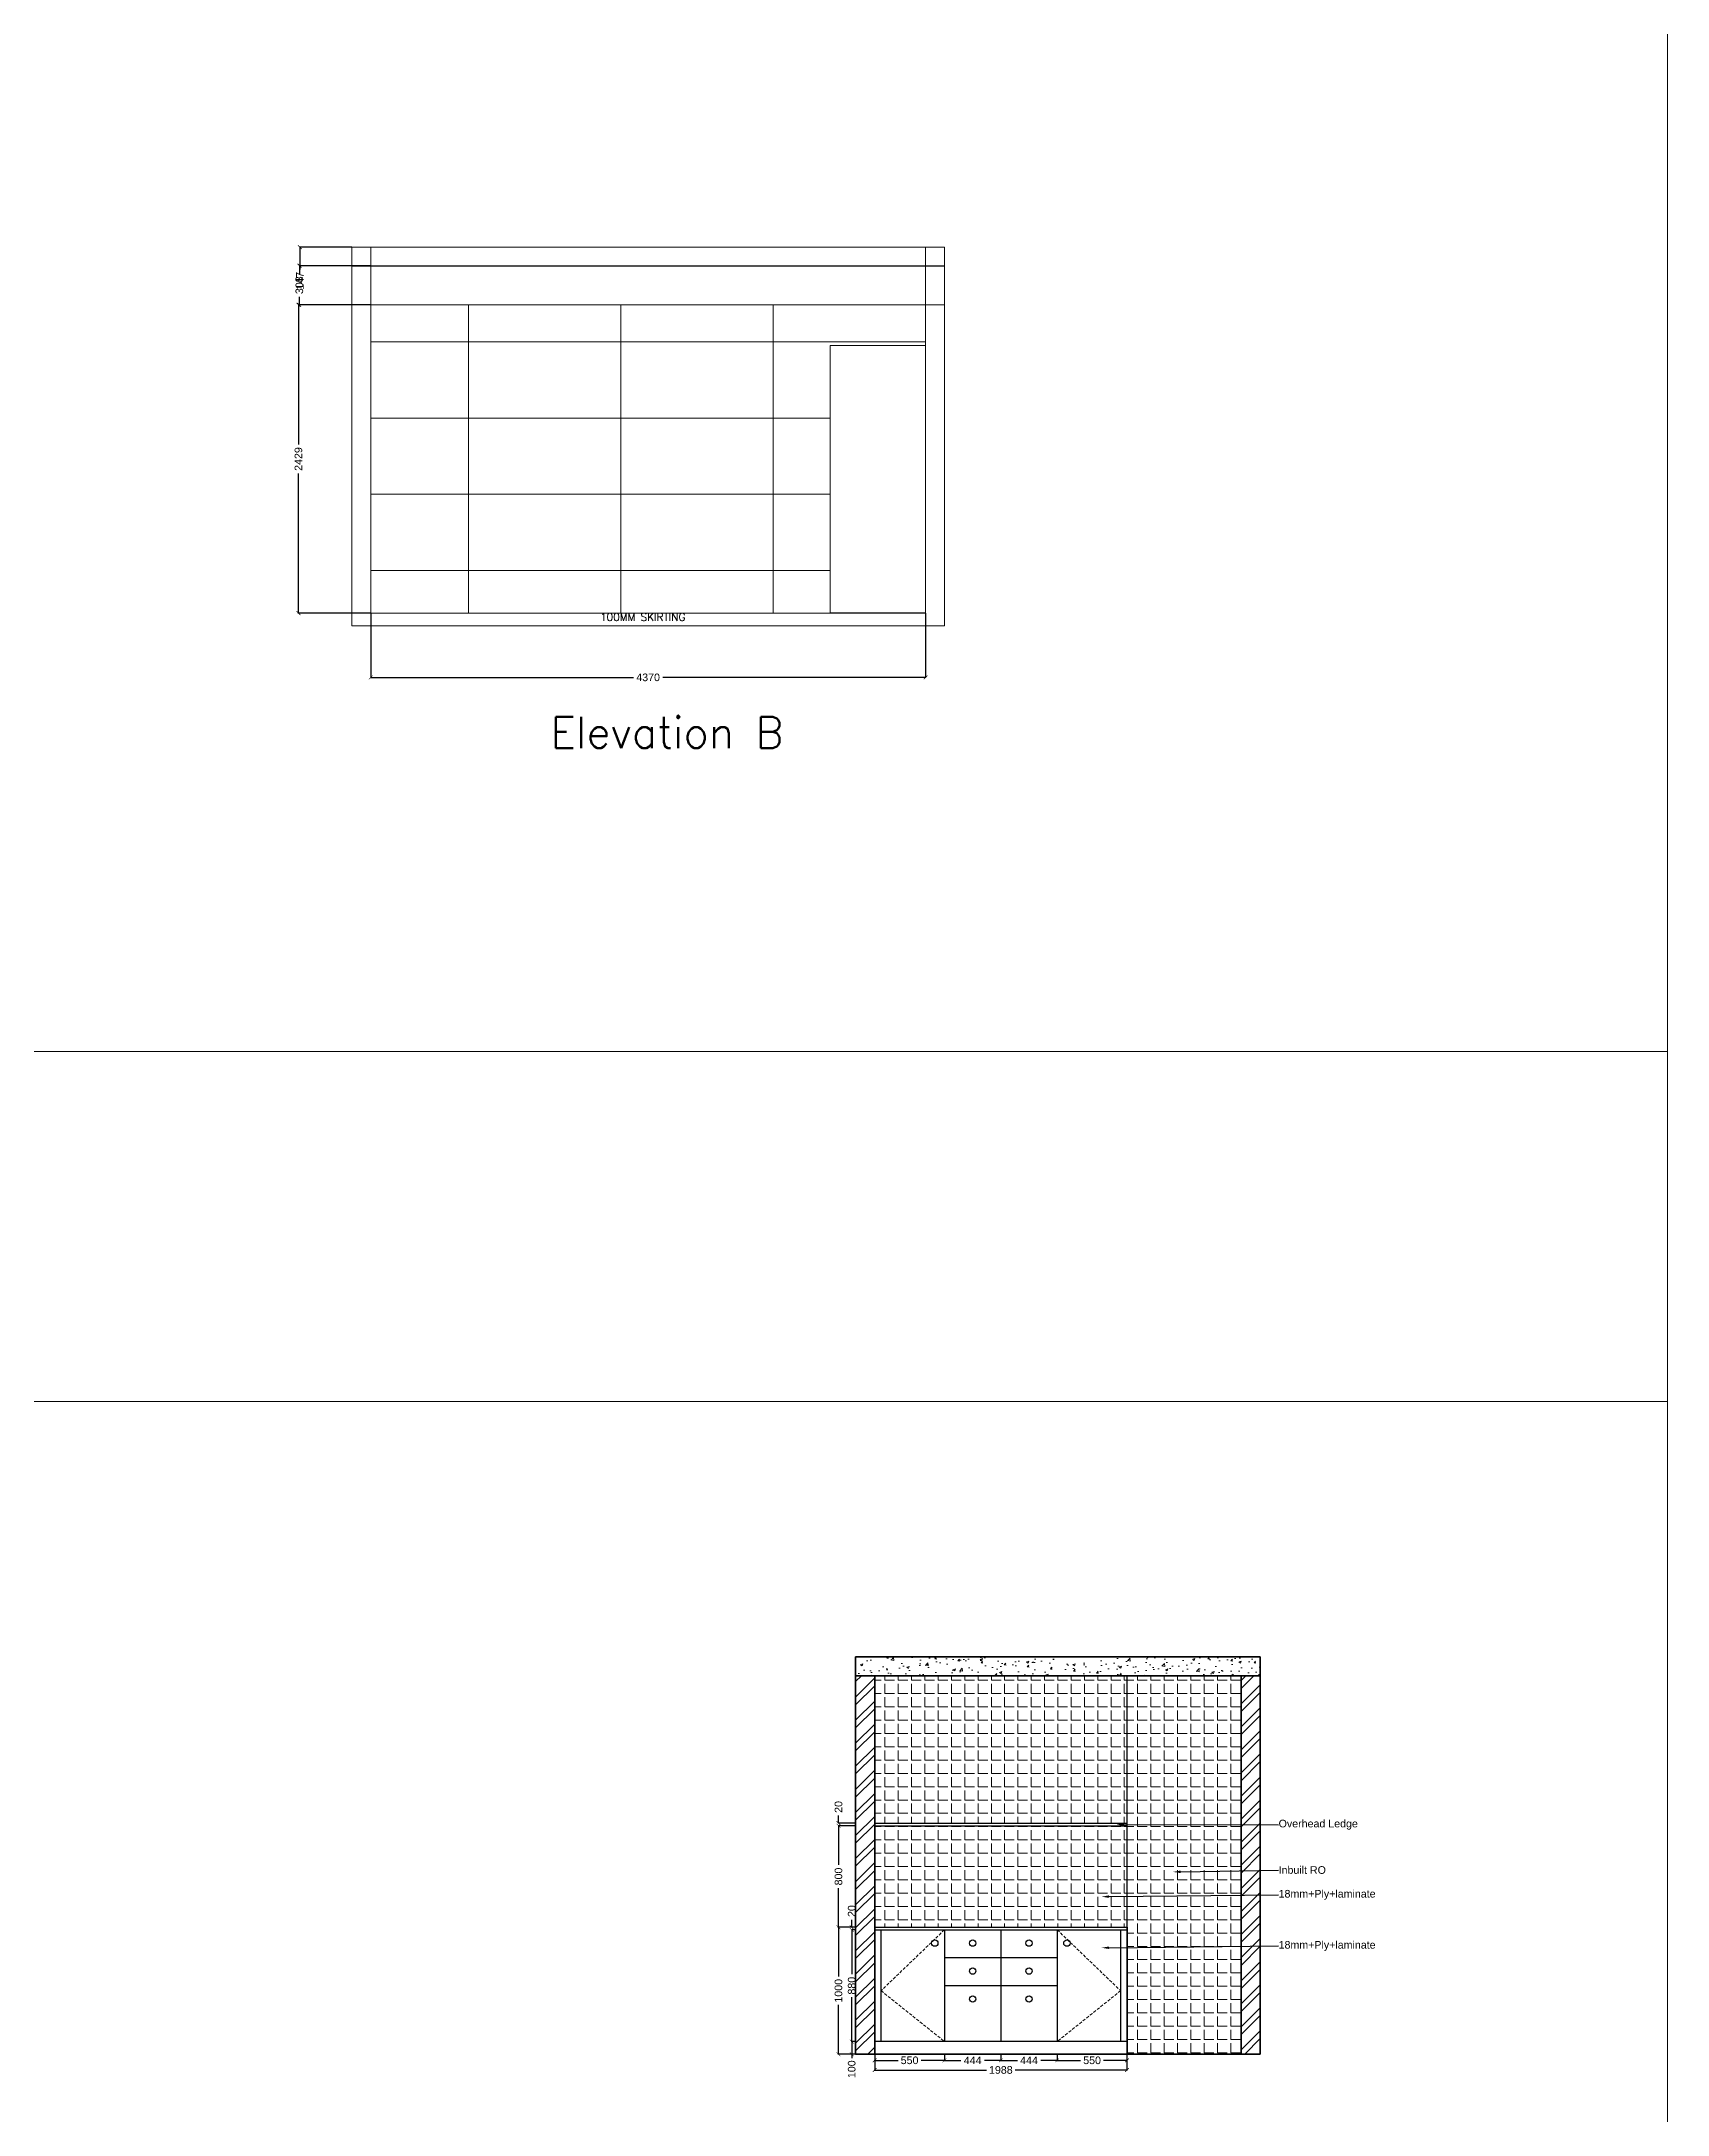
# Model space of a CAD drawing. Header units: millimetres. Extents: x 1464389 to 1998638, y -29162 to 256806.
# Drawn here: x 1553435 to 1566247, y 86098 to 102427 of the extents above; entities that cross this region are included whole.
import ezdxf
from ezdxf import colors
from ezdxf.entities.mleader import LeaderData, LeaderLine
from ezdxf.math import Vec2, Vec3

# ---------------------------------------------------------------- set-up
doc = ezdxf.new("R2010")
doc.units = ezdxf.units.MM
doc.header["$LTSCALE"] = 15
doc.header["$PDMODE"] = 35
doc.linetypes.add('HIDDEN', pattern=[9.525, 6.35, -3.175])
doc.layers.get('0').update_dxf_attribs({"lineweight": 5})
for name, color, linetype, lineweight in [('A-Hatch', 251, 'Continuous', 9), ('dimension', 1, 'Continuous', 25), ('Hatch', 252, 'Continuous', 15), ('Layer1', 7, 'Continuous', 5), ('ledge wall line', 252, 'Continuous', 13), ('LS_DR_TEXT', 7, 'Continuous', 13), ('LS_DR_Wall', 5, 'Continuous', 35)]:
    doc.layers.add(name, color=color, linetype=linetype, lineweight=lineweight)
for name, color, linetype in [('FURNITURE', 24, 'Continuous'), ('Layer 1', 7, 'Continuous'), ('S-col-3', 3, 'Continuous')]:
    doc.layers.add(name, color=color, linetype=linetype)
doc.layers.add('Furnitures', color=7, linetype='Continuous', lineweight=25, true_color=0x753b00)
doc.layers.add('TEXTS', color=7, linetype='Continuous', true_color=0x636466)
doc.styles.add('ARIAL', font='arial.ttf')
doc.styles.add('ROMANS', font='romans.shx')
doc.dimstyles.new('SC-25', dxfattribs={"dimtxt": 60, "dimasz": 30, "dimexe": 0, "dimexo": 0, "dimgap": 25, "dimtad": 0, "dimdec": 0, "dimzin": 0, "dimdsep": 46, "dimtxsty": 'ARIAL', "dimblk": 'ARCHTICK', "dimcen": 0.09, "dimdle": 3, "dimclrd": 251, "dimclre": 251, "dimclrt": 1, "dimadec": 0, "dimazin": 0, "dimtfac": 1, "dimtdec": 0, "dimtofl": 0, "dimtmove": 0, "dimatfit": 2, "dimfxl": 100, "dimtolj": 1, "dimtzin": 0, "dimarcsym": 0})
pattern_1 = [(0, (714022.76, 383517.12), (0, 104.775), [76.2, -28.575]), (90, (714022.76, 383517.12), (-104.775, 6e-15), [76.2, -28.575])]
pattern_2 = [(45, (360435.32, 322874.71), (-90.908683, 90.908683), []), (45, (360495.93, 322874.71), (-90.908683, 90.908683), [])]

# ---------------------------------------------------------------- blocks, each defined once
blk = doc.blocks.new('_ArchTick')
at = {"color": 0, "linetype": 'ByBlock', "const_width": 0.15}
blk.add_lwpolyline([(-0.5, -0.5), (0.5, 0.5)], dxfattribs=at)
blk = doc.blocks.new('*D2209')
at = {"layer": 'Defpoints', "color": 0, "ltscale": 0.25, "transparency": 16777216}
for p in [(1555880, 100807), (1555471, 100661), (1555880, 100661)]:
    blk.add_point(p, dxfattribs=at)
at = {"layer": 'dimension', "color": 251, "lineweight": -2, "ltscale": 0.25, "transparency": 16777216}
for p, q in [((1555471, 100810), (1555471, 100661)), ((1555880, 100807), (1555471, 100807)), ((1555880, 100661), (1555471, 100661)), ((1555471, 100661), (1555471, 100631))]:
    blk.add_line(p, q, dxfattribs=at)
at = {"layer": 'dimension', "color": 251, "lineweight": -2, "ltscale": 0.25, "transparency": 16777216, "xscale": 30, "yscale": 30, "zscale": 30}
for p, rotation in [((1555471, 100807), 90), ((1555471, 100661), 270)]:
    blk.add_blockref('_ArchTick', p, dxfattribs=dict(at, rotation=rotation))
at = {"layer": 'dimension', "color": 1, "ltscale": 0.25, "transparency": 16777216, "insert": (1555471, 100542), "char_height": 60, "attachment_point": 5, "rotation": 90, "style": 'ARIAL'}
blk.add_mtext('\\A1;147', dxfattribs=at)
blk = doc.blocks.new('*D2210')
at = {"layer": 'Defpoints', "color": 0, "ltscale": 0.25, "transparency": 16777216}
for p in [(1556030, 100661), (1555467, 100353), (1556030, 100353)]:
    blk.add_point(p, dxfattribs=at)
at = {"layer": 'dimension', "color": 251, "lineweight": -2, "ltscale": 0.25, "transparency": 16777216}
for p, q in [((1555467, 100664), (1555467, 100598)), ((1556030, 100661), (1555467, 100661)), ((1555467, 100350), (1555467, 100415)), ((1556030, 100353), (1555467, 100353))]:
    blk.add_line(p, q, dxfattribs=at)
at = {"layer": 'dimension', "color": 251, "lineweight": -2, "ltscale": 0.25, "transparency": 16777216, "xscale": 30, "yscale": 30, "zscale": 30}
for p, rotation in [((1555467, 100661), 90), ((1555467, 100353), 270)]:
    blk.add_blockref('_ArchTick', p, dxfattribs=dict(at, rotation=rotation))
at = {"layer": 'dimension', "color": 1, "ltscale": 0.25, "transparency": 16777216, "insert": (1555467, 100507), "char_height": 60, "attachment_point": 5, "rotation": 90, "style": 'ARIAL'}
blk.add_mtext('\\A1;308', dxfattribs=at)
blk = doc.blocks.new('*D2211')
at = {"layer": 'Defpoints', "color": 0, "ltscale": 0.25, "transparency": 16777216}
for p in [(1556030, 100353), (1555460, 97924), (1556030, 97924)]:
    blk.add_point(p, dxfattribs=at)
at = {"layer": 'dimension', "color": 251, "lineweight": -2, "ltscale": 0.25, "transparency": 16777216}
for p, q in [((1555460, 100356), (1555460, 99253)), ((1556030, 100353), (1555460, 100353)), ((1555460, 97921), (1555460, 99023)), ((1556030, 97924), (1555460, 97924))]:
    blk.add_line(p, q, dxfattribs=at)
at = {"layer": 'dimension', "color": 251, "lineweight": -2, "ltscale": 0.25, "transparency": 16777216, "xscale": 30, "yscale": 30, "zscale": 30}
for p, rotation in [((1555460, 100353), 90), ((1555460, 97924), 270)]:
    blk.add_blockref('_ArchTick', p, dxfattribs=dict(at, rotation=rotation))
at = {"layer": 'dimension', "color": 1, "ltscale": 0.25, "transparency": 16777216, "insert": (1555460, 99138), "char_height": 60, "attachment_point": 5, "rotation": 90, "style": 'ARIAL'}
blk.add_mtext('\\A1;2429', dxfattribs=at)
blk = doc.blocks.new('*D2212')
at = {"layer": 'Defpoints', "color": 0, "ltscale": 0.25, "transparency": 16777216}
for p in [(1556030, 97924), (1560401, 97924), (1560401, 97418)]:
    blk.add_point(p, dxfattribs=at)
at = {"layer": 'dimension', "color": 251, "lineweight": -2, "ltscale": 0.25, "transparency": 16777216}
for p, q in [((1556030, 97924), (1556030, 97418)), ((1560401, 97924), (1560401, 97418)), ((1556027, 97418), (1558100, 97418)), ((1560404, 97418), (1558331, 97418))]:
    blk.add_line(p, q, dxfattribs=at)
at = {"layer": 'dimension', "color": 251, "lineweight": -2, "ltscale": 0.25, "transparency": 16777216, "xscale": 30, "yscale": 30, "zscale": 30, "rotation": 180}
blk.add_blockref('_ArchTick', (1556030, 97418), dxfattribs=at)
at = {"layer": 'dimension', "color": 251, "lineweight": -2, "ltscale": 0.25, "transparency": 16777216, "xscale": 30, "yscale": 30, "zscale": 30}
blk.add_blockref('_ArchTick', (1560401, 97418), dxfattribs=at)
at = {"layer": 'dimension', "color": 1, "ltscale": 0.25, "transparency": 16777216, "insert": (1558215, 97418), "char_height": 60, "attachment_point": 5, "style": 'ARIAL'}
blk.add_mtext('\\A1;4370', dxfattribs=at)
blk = doc.blocks.new('*D1610')
at = {"layer": 'Defpoints', "color": 0, "ltscale": 0.25, "transparency": 16777216}
for p in [(1559819, 87573), (1559850, 87573), (1559850, 87553)]:
    blk.add_point(p, dxfattribs=at)
at = {"layer": 'dimension', "color": 251, "lineweight": -2, "ltscale": 0.25, "transparency": 16777216}
for p, q in [((1559819, 87573), (1559819, 87633)), ((1559850, 87573), (1559819, 87573)), ((1559850, 87553), (1559819, 87553)), ((1559819, 87553), (1559819, 87523))]:
    blk.add_line(p, q, dxfattribs=at)
at = {"layer": 'dimension', "color": 251, "lineweight": -2, "ltscale": 0.25, "transparency": 16777216, "xscale": 30, "yscale": 30, "zscale": 30}
for p, rotation in [((1559819, 87573), 270), ((1559819, 87553), 90)]:
    blk.add_blockref('_ArchTick', p, dxfattribs=dict(at, rotation=rotation))
at = {"layer": 'dimension', "color": 1, "ltscale": 0.25, "transparency": 16777216, "insert": (1559819, 87701), "char_height": 60, "attachment_point": 5, "rotation": 90, "style": 'ARIAL'}
blk.add_mtext('\\A1;20', dxfattribs=at)
blk = doc.blocks.new('*D1611')
at = {"layer": 'Defpoints', "color": 0, "ltscale": 0.25, "transparency": 16777216}
for p in [(1559850, 87553), (1559819, 86673), (1559850, 86673)]:
    blk.add_point(p, dxfattribs=at)
at = {"layer": 'dimension', "color": 251, "lineweight": -2, "ltscale": 0.25, "transparency": 16777216}
for p, q in [((1559819, 87556), (1559819, 87204)), ((1559850, 87553), (1559819, 87553)), ((1559819, 86670), (1559819, 87022)), ((1559850, 86673), (1559819, 86673))]:
    blk.add_line(p, q, dxfattribs=at)
at = {"layer": 'dimension', "color": 251, "lineweight": -2, "ltscale": 0.25, "transparency": 16777216, "xscale": 30, "yscale": 30, "zscale": 30}
for p, rotation in [((1559819, 87553), 90), ((1559819, 86673), 270)]:
    blk.add_blockref('_ArchTick', p, dxfattribs=dict(at, rotation=rotation))
at = {"layer": 'dimension', "color": 1, "ltscale": 0.25, "transparency": 16777216, "insert": (1559819, 87113), "char_height": 60, "attachment_point": 5, "rotation": 90, "style": 'ARIAL'}
blk.add_mtext('\\A1;880', dxfattribs=at)
blk = doc.blocks.new('*D1612')
at = {"layer": 'Defpoints', "color": 0, "ltscale": 0.25, "transparency": 16777216}
for p in [(1559819, 86573), (1559850, 86673), (1559850, 86573)]:
    blk.add_point(p, dxfattribs=at)
at = {"layer": 'dimension', "color": 251, "lineweight": -2, "ltscale": 0.25, "transparency": 16777216}
for p, q in [((1559819, 86676), (1559819, 86573)), ((1559850, 86673), (1559819, 86673)), ((1559850, 86573), (1559819, 86573)), ((1559819, 86573), (1559819, 86543))]:
    blk.add_line(p, q, dxfattribs=at)
at = {"layer": 'dimension', "color": 251, "lineweight": -2, "ltscale": 0.25, "transparency": 16777216, "xscale": 30, "yscale": 30, "zscale": 30}
for p, rotation in [((1559819, 86673), 90), ((1559819, 86573), 270)]:
    blk.add_blockref('_ArchTick', p, dxfattribs=dict(at, rotation=rotation))
at = {"layer": 'dimension', "color": 1, "ltscale": 0.25, "transparency": 16777216, "insert": (1559819, 86455), "char_height": 60, "attachment_point": 5, "rotation": 90, "style": 'ARIAL'}
blk.add_mtext('\\A1;100', dxfattribs=at)
blk = doc.blocks.new('*D1613')
at = {"layer": 'Defpoints', "color": 0, "ltscale": 0.25, "transparency": 16777216}
for p in [(1559850, 87573), (1559715, 86573), (1559850, 86573)]:
    blk.add_point(p, dxfattribs=at)
at = {"layer": 'dimension', "color": 251, "lineweight": -2, "ltscale": 0.25, "transparency": 16777216}
for p, q in [((1559715, 87576), (1559715, 87185)), ((1559850, 87573), (1559715, 87573)), ((1559715, 86570), (1559715, 86961)), ((1559850, 86573), (1559715, 86573))]:
    blk.add_line(p, q, dxfattribs=at)
at = {"layer": 'dimension', "color": 251, "lineweight": -2, "ltscale": 0.25, "transparency": 16777216, "xscale": 30, "yscale": 30, "zscale": 30}
for p, rotation in [((1559715, 87573), 90), ((1559715, 86573), 270)]:
    blk.add_blockref('_ArchTick', p, dxfattribs=dict(at, rotation=rotation))
at = {"layer": 'dimension', "color": 1, "ltscale": 0.25, "transparency": 16777216, "insert": (1559715, 87073), "char_height": 60, "attachment_point": 5, "rotation": 90, "style": 'ARIAL'}
blk.add_mtext('\\A1;1000', dxfattribs=at)
blk = doc.blocks.new('*D2236')
at = {"layer": 'Defpoints', "color": 0, "ltscale": 0.25, "transparency": 16777216}
for p in [(1560000, 86573), (1561988, 86573), (1560000, 86449)]:
    blk.add_point(p, dxfattribs=at)
at = {"layer": 'dimension', "color": 251, "lineweight": -2, "ltscale": 0.25, "transparency": 16777216}
for p, q in [((1560000, 86573), (1560000, 86449)), ((1561988, 86573), (1561988, 86449)), ((1559997, 86449), (1560882, 86449)), ((1561991, 86449), (1561106, 86449))]:
    blk.add_line(p, q, dxfattribs=at)
at = {"layer": 'dimension', "color": 251, "lineweight": -2, "ltscale": 0.25, "transparency": 16777216, "xscale": 30, "yscale": 30, "zscale": 30, "rotation": 180}
blk.add_blockref('_ArchTick', (1560000, 86449), dxfattribs=at)
at = {"layer": 'dimension', "color": 251, "lineweight": -2, "ltscale": 0.25, "transparency": 16777216, "xscale": 30, "yscale": 30, "zscale": 30}
blk.add_blockref('_ArchTick', (1561988, 86449), dxfattribs=at)
at = {"layer": 'dimension', "color": 1, "ltscale": 0.25, "transparency": 16777216, "insert": (1560994, 86449), "char_height": 60, "attachment_point": 5, "style": 'ARIAL'}
blk.add_mtext('\\A1;1988', dxfattribs=at)
blk = doc.blocks.new('*D1614')
at = {"layer": 'Defpoints', "color": 0, "ltscale": 0.25, "transparency": 16777216}
for p in [(1560000, 86573), (1560550, 86573), (1560550, 86525)]:
    blk.add_point(p, dxfattribs=at)
at = {"layer": 'dimension', "color": 251, "lineweight": -2, "ltscale": 0.25, "transparency": 16777216}
for p, q in [((1560000, 86573), (1560000, 86525)), ((1560550, 86573), (1560550, 86525)), ((1559997, 86525), (1560184, 86525)), ((1560553, 86525), (1560366, 86525))]:
    blk.add_line(p, q, dxfattribs=at)
at = {"layer": 'dimension', "color": 251, "lineweight": -2, "ltscale": 0.25, "transparency": 16777216, "xscale": 30, "yscale": 30, "zscale": 30, "rotation": 180}
blk.add_blockref('_ArchTick', (1560000, 86525), dxfattribs=at)
at = {"layer": 'dimension', "color": 251, "lineweight": -2, "ltscale": 0.25, "transparency": 16777216, "xscale": 30, "yscale": 30, "zscale": 30}
blk.add_blockref('_ArchTick', (1560550, 86525), dxfattribs=at)
at = {"layer": 'dimension', "color": 1, "ltscale": 0.25, "transparency": 16777216, "insert": (1560275, 86525), "char_height": 60, "attachment_point": 5, "style": 'ARIAL'}
blk.add_mtext('\\A1;550', dxfattribs=at)
blk = doc.blocks.new('*D2237')
at = {"layer": 'Defpoints', "color": 0, "ltscale": 0.25, "transparency": 16777216}
for p in [(1560550, 86573), (1560994, 86573), (1560994, 86525)]:
    blk.add_point(p, dxfattribs=at)
at = {"layer": 'dimension', "color": 251, "lineweight": -2, "ltscale": 0.25, "transparency": 16777216}
for p, q in [((1560550, 86573), (1560550, 86525)), ((1560994, 86573), (1560994, 86525)), ((1560547, 86525), (1560680, 86525)), ((1560997, 86525), (1560864, 86525))]:
    blk.add_line(p, q, dxfattribs=at)
at = {"layer": 'dimension', "color": 251, "lineweight": -2, "ltscale": 0.25, "transparency": 16777216, "xscale": 30, "yscale": 30, "zscale": 30, "rotation": 180}
blk.add_blockref('_ArchTick', (1560550, 86525), dxfattribs=at)
at = {"layer": 'dimension', "color": 251, "lineweight": -2, "ltscale": 0.25, "transparency": 16777216, "xscale": 30, "yscale": 30, "zscale": 30}
blk.add_blockref('_ArchTick', (1560994, 86525), dxfattribs=at)
at = {"layer": 'dimension', "color": 1, "ltscale": 0.25, "transparency": 16777216, "insert": (1560772, 86525), "char_height": 60, "attachment_point": 5, "style": 'ARIAL'}
blk.add_mtext('\\A1;444', dxfattribs=at)
blk = doc.blocks.new('*D2238')
at = {"layer": 'Defpoints', "color": 0, "ltscale": 0.25, "transparency": 16777216}
for p in [(1560994, 86573), (1561438, 86573), (1561438, 86525)]:
    blk.add_point(p, dxfattribs=at)
at = {"layer": 'dimension', "color": 251, "lineweight": -2, "ltscale": 0.25, "transparency": 16777216}
for p, q in [((1560994, 86573), (1560994, 86525)), ((1561438, 86573), (1561438, 86525)), ((1560991, 86525), (1561124, 86525)), ((1561441, 86525), (1561308, 86525))]:
    blk.add_line(p, q, dxfattribs=at)
at = {"layer": 'dimension', "color": 251, "lineweight": -2, "ltscale": 0.25, "transparency": 16777216, "xscale": 30, "yscale": 30, "zscale": 30, "rotation": 180}
blk.add_blockref('_ArchTick', (1560994, 86525), dxfattribs=at)
at = {"layer": 'dimension', "color": 251, "lineweight": -2, "ltscale": 0.25, "transparency": 16777216, "xscale": 30, "yscale": 30, "zscale": 30}
blk.add_blockref('_ArchTick', (1561438, 86525), dxfattribs=at)
at = {"layer": 'dimension', "color": 1, "ltscale": 0.25, "transparency": 16777216, "insert": (1561216, 86525), "char_height": 60, "attachment_point": 5, "style": 'ARIAL'}
blk.add_mtext('\\A1;444', dxfattribs=at)
blk = doc.blocks.new('*D1615')
at = {"layer": 'Defpoints', "color": 0, "ltscale": 0.25, "transparency": 16777216}
for p in [(1561438, 86573), (1561988, 86573), (1561988, 86525)]:
    blk.add_point(p, dxfattribs=at)
at = {"layer": 'dimension', "color": 251, "lineweight": -2, "ltscale": 0.25, "transparency": 16777216}
for p, q in [((1561438, 86573), (1561438, 86525)), ((1561988, 86573), (1561988, 86525)), ((1561435, 86525), (1561622, 86525)), ((1561991, 86525), (1561804, 86525))]:
    blk.add_line(p, q, dxfattribs=at)
at = {"layer": 'dimension', "color": 251, "lineweight": -2, "ltscale": 0.25, "transparency": 16777216, "xscale": 30, "yscale": 30, "zscale": 30, "rotation": 180}
blk.add_blockref('_ArchTick', (1561438, 86525), dxfattribs=at)
at = {"layer": 'dimension', "color": 251, "lineweight": -2, "ltscale": 0.25, "transparency": 16777216, "xscale": 30, "yscale": 30, "zscale": 30}
blk.add_blockref('_ArchTick', (1561988, 86525), dxfattribs=at)
at = {"layer": 'dimension', "color": 1, "ltscale": 0.25, "transparency": 16777216, "insert": (1561713, 86525), "char_height": 60, "attachment_point": 5, "style": 'ARIAL'}
blk.add_mtext('\\A1;550', dxfattribs=at)
blk = doc.blocks.new('*D1616')
at = {"layer": 'Defpoints', "color": 0, "ltscale": 0.25, "transparency": 16777216}
for p in [(1559715, 88373), (1559850, 88373), (1559850, 87573)]:
    blk.add_point(p, dxfattribs=at)
at = {"layer": 'dimension', "color": 251, "lineweight": -2, "ltscale": 0.25, "transparency": 16777216}
for p, q in [((1559715, 88376), (1559715, 88064)), ((1559850, 88373), (1559715, 88373)), ((1559715, 87570), (1559715, 87882)), ((1559850, 87573), (1559715, 87573))]:
    blk.add_line(p, q, dxfattribs=at)
at = {"layer": 'dimension', "color": 251, "lineweight": -2, "ltscale": 0.25, "transparency": 16777216, "xscale": 30, "yscale": 30, "zscale": 30}
for p, rotation in [((1559715, 88373), 90), ((1559715, 87573), 270)]:
    blk.add_blockref('_ArchTick', p, dxfattribs=dict(at, rotation=rotation))
at = {"layer": 'dimension', "color": 1, "ltscale": 0.25, "transparency": 16777216, "insert": (1559715, 87973), "char_height": 60, "attachment_point": 5, "rotation": 90, "style": 'ARIAL'}
blk.add_mtext('\\A1;800', dxfattribs=at)
blk = doc.blocks.new('*D1617')
at = {"layer": 'Defpoints', "color": 0, "ltscale": 0.25, "transparency": 16777216}
for p in [(1559715, 88393), (1559850, 88393), (1559850, 88373)]:
    blk.add_point(p, dxfattribs=at)
at = {"layer": 'dimension', "color": 251, "lineweight": -2, "ltscale": 0.25, "transparency": 16777216}
for p, q in [((1559715, 88393), (1559715, 88453)), ((1559850, 88393), (1559715, 88393)), ((1559850, 88373), (1559715, 88373)), ((1559715, 88373), (1559715, 88343))]:
    blk.add_line(p, q, dxfattribs=at)
at = {"layer": 'dimension', "color": 251, "lineweight": -2, "ltscale": 0.25, "transparency": 16777216, "xscale": 30, "yscale": 30, "zscale": 30}
for p, rotation in [((1559715, 88393), 270), ((1559715, 88373), 90)]:
    blk.add_blockref('_ArchTick', p, dxfattribs=dict(at, rotation=rotation))
at = {"layer": 'dimension', "color": 1, "ltscale": 0.25, "transparency": 16777216, "insert": (1559715, 88521), "char_height": 60, "attachment_point": 5, "rotation": 90, "style": 'ARIAL'}
blk.add_mtext('\\A1;20', dxfattribs=at)

msp = doc.modelspace()

# ---------------------------------------------------------------- hatches: boundary and pattern name
at = {"ltscale": 0.25, "true_color": 0x636466}
h = msp.add_hatch(dxfattribs=at)
h.set_pattern_fill('ANGLE', color=251, scale=15)
h.set_pattern_definition(pattern_1)
h.paths.add_polyline_path([(1561988.1, 89553.1), (1560000.1, 89553.1), (1560000.1, 88393.1), (1561988.1, 88393.1)])
h.paths.add_polyline_path([(1561988.1, 88373.1), (1560000.1, 88373.1), (1560000.1, 87573.1), (1561988.1, 87573.1)])
h = msp.add_hatch(dxfattribs=at)
h.set_pattern_fill('ANGLE', color=251, scale=15)
h.set_pattern_definition(pattern_1)
h.paths.add_polyline_path([(1562888.1, 89553.1), (1561988.1, 89553.1), (1561988.1, 88381.8), (1562888.1, 88381.4)])
h.paths.add_polyline_path([(1562888.1, 88381.4), (1561988.1, 88381.8), (1561988.1, 87816.1), (1562888.1, 87825.5)])
h.paths.add_polyline_path([(1562888.1, 87825.5), (1561988.1, 87816.1), (1561988.1, 87413.6), (1562888.1, 87423)])
h.paths.add_polyline_path([(1562888.1, 87423), (1561988.1, 87413.6), (1561988.1, 86573.1), (1562888.1, 86573.1)])
at = {"layer": 'A-Hatch', "ltscale": 0.25}
h = msp.add_hatch(dxfattribs=at)
h.set_pattern_fill('ANSI32', color=256, scale=13.497564)
h.set_pattern_definition(pattern_2)
h.paths.add_polyline_path([(1560000.1, 89553.1), (1559850.1, 89553.1), (1559850.1, 86573.1), (1560000.1, 86573.1)])
h = msp.add_hatch(dxfattribs=at)
h.set_pattern_fill('ANSI32', color=256, scale=13.497564)
h.set_pattern_definition(pattern_2)
h.paths.add_polyline_path([(1563038.1, 89553.1), (1562888.1, 89553.1), (1562888.1, 88381.4), (1563038.1, 88381.3)])
h.paths.add_polyline_path([(1563038.1, 88381.3), (1562888.1, 88381.4), (1562888.1, 88018.6), (1563038.1, 88021.2)])
h.paths.add_polyline_path([(1563038.1, 88021.2), (1562888.1, 88018.6), (1562888.1, 87825.5), (1563038.1, 87827.1)])
h.paths.add_polyline_path([(1563038.1, 87827.1), (1562888.1, 87825.5), (1562888.1, 87423), (1563038.1, 87424.6)])
h.paths.add_polyline_path([(1563038.1, 87424.6), (1562888.1, 87423), (1562888.1, 86573.1), (1563038.1, 86573.1)])
at = {"layer": 'Hatch', "ltscale": 0.25}
h = msp.add_hatch(dxfattribs=at)
h.set_pattern_fill('AR-CONC', color=256)
h.set_pattern_definition([(50, (360435.32, 322874.71), (182.184669, -15.939086), [19.05, -209.55]), (355, (360435.32, 322874.7), (-35.24342, 191.056845), [15.24, -167.640584]), (100.451445, (360450.5, 322873.38), (146.941247, 175.117752), [16.19001, -178.090245]), (46.1842, (360435.32, 322925.5), (271.07904, -42.042328), [28.575, -314.325]), (96.635558, (360457.9, 322922), (237.404134, 247.426125), [24.28502, -267.13561]), (351.18415, (360435.32, 322925.5), (237.404134, 247.426125), [22.85997, -251.45973]), (21, (360460.72, 322912.81), (151.614391, -102.265198), [19.05, -209.55]), (326, (360460.72, 322912.8), (61.802028, 184.187966), [15.24, -167.64]), (71.451445, (360473.36, 322904.29), (213.41642, 81.92277), [16.19001, -178.089938]), (37.5, (360435.32, 322874.71), (3.0886033, 84.555039), [0, -165.608, 0, -170.18, 0, -168.275]), (7.5, (360435.32, 322874.71), (66.8196625, 100.180575), [0, -97.028, 0, -161.798, 0, -64.135]), (327.5, (360378.68, 322874.71), (135.590595, -5.728744), [0, -63.5, 0, -198.12, 0, -262.89]), (317.5, (360353.28, 322874.71), (148.129181, 25.426491), [0, -82.55, 0, -131.572, 0, -186.69])])
h.paths.add_polyline_path([(1563038.1, 89703.1), (1559850.1, 89703.1), (1559850.1, 89553.1), (1563038.1, 89553.1)])

# ---------------------------------------------------------------- linework, layer by layer
msp.add_line((1566247, 232978.4), (1566247, -21144.5))
at = {"ltscale": 0.25}
msp.add_lwpolyline([(1559650.6, 97927.5), (1560400.6, 97927.5), (1560400.6, 100032.4), (1559650.6, 100032.4)], close=True, dxfattribs=at)
for points in [[(1566247, 94470.9), (1520964.5, 94470.9)], [(1566247, 91715.1), (1520964.5, 91715.1)]]:
    msp.add_lwpolyline(points, dxfattribs=at)
at = {"layer": 'FURNITURE', "ltscale": 0.25}
for p, q in [((1560000.1, 88393.1), (1561988.1, 88393.1)), ((1560000.1, 88373.1), (1561988.1, 88373.1)), ((1560000.1, 87573.1), (1561988.1, 87573.1)), ((1560000.1, 86573.1), (1560000.1, 87573.1)), ((1560000.1, 87553.1), (1561988.1, 87553.1)), ((1560050.1, 86673.1), (1560050.1, 87553.1)), ((1560550.1, 87553.1), (1560550.1, 86673.1)), ((1560994.1, 87553.1), (1560994.1, 86673.1)), ((1561438.1, 87553.1), (1561438.1, 86673.1)), ((1561938.1, 87553.1), (1561938.1, 86673.1)), ((1561988.1, 87573.1), (1561988.1, 86573.1)), ((1561438.1, 87333.1), (1560550.1, 87333.1)), ((1561438.1, 87113.1), (1560550.1, 87113.1)), ((1561988.1, 86673.1), (1560000.1, 86673.1)), ((1561988.1, 86573.1), (1560000.1, 86573.1))]:
    msp.add_line(p, q, dxfattribs=at)
at = {"layer": 'Furnitures', "ltscale": 0.25}
msp.add_line((1561988.1, 86573.1), (1561988.1, 89553.1), dxfattribs=at)
for centre in [(1560473.5, 87448.1), (1560772.1, 87448.1), (1561216.1, 87448.1), (1561514.7, 87448.1), (1560772.1, 87228.1), (1561216.1, 87228.1), (1560772.1, 87008.1), (1561216.1, 87008.1)]:
    msp.add_circle(centre, 25, dxfattribs=at)
at = {"layer": 'Layer1', "ltscale": 0.25}
for p, q in [((1555880.3, 97823.6), (1555880.3, 100807.4)), ((1555880.3, 100807.4), (1560550.6, 100807.4)), ((1556030.3, 97823.6), (1556030.3, 100807.4)), ((1560400.6, 97823.6), (1560400.6, 100807.4)), ((1560550.6, 97823.6), (1560550.6, 100807.4)), ((1556030.3, 100352.9), (1560550.6, 100352.9))]:
    msp.add_line(p, q, dxfattribs=at)
at = {"layer": 'Layer1', "color": 252, "ltscale": 0.25, "true_color": 0x939598}
for p, q in [((1556800.6, 97923.6), (1556800.6, 100352.9)), ((1558000.6, 97923.6), (1558000.6, 100352.9)), ((1559200.6, 97923.6), (1559200.6, 100352.9)), ((1556030.3, 100060.6), (1560400.6, 100060.6)), ((1556030.3, 99460.6), (1559650.6, 99460.6)), ((1556030.3, 98860.6), (1559650.6, 98860.6)), ((1556030.3, 98260.6), (1559650.6, 98260.6))]:
    msp.add_line(p, q, dxfattribs=at)
at = {"layer": 'Layer1', "ltscale": 0.25}
for points in [[(1555880.3, 97823.6), (1560550.6, 97823.6)], [(1556030.3, 97823.6), (1556030.3, 97923.6), (1560400.6, 97923.6), (1560400.6, 97823.6)]]:
    msp.add_lwpolyline(points, dxfattribs=at)
at = {"layer": 'ledge wall line', "linetype": 'HIDDEN', "ltscale": 0.25}
for p, q in [((1560550.1, 87553.1), (1560050.1, 87073.1)), ((1561438.1, 87553.1), (1561938.1, 87073.1)), ((1561438.1, 87553.1), (1561938.1, 87073.1)), ((1560050.1, 87073.1), (1560550.1, 86673.1)), ((1561938.1, 87073.1), (1561438.1, 86673.1))]:
    msp.add_line(p, q, dxfattribs=at)
at = {"layer": 'LS_DR_Wall', "ltscale": 0.25}
for p, q in [((1559850.1, 89703.1), (1559850.1, 86573.1)), ((1559850.1, 89703.1), (1563038.1, 89703.1)), ((1563038.1, 89703.1), (1563038.1, 86573.1)), ((1559850.1, 89553.1), (1563038.1, 89553.1)), ((1560000.1, 89553.1), (1560000.1, 86573.1)), ((1562888.1, 89553.1), (1562888.1, 86573.1)), ((1559850.1, 86573.1), (1563038.1, 86573.1))]:
    msp.add_line(p, q, dxfattribs=at)
at = {"layer": 'S-col-3', "ltscale": 0.25}
msp.add_line((1555880.3, 100660.6), (1560550.6, 100660.6), dxfattribs=at)

# ---------------------------------------------------------------- texts
at = {"layer": 'Layer 1', "ltscale": 0.25, "style": 'ROMANS'}
msp.add_text('Elevation B', height=244.532, dxfattribs=at).set_placement((1557446.9, 96861.8))
at = {"layer": 'LS_DR_TEXT', "ltscale": 0.25, "insert": (1557789.5, 97923.6), "char_height": 60, "attachment_point": 1, "style": 'ROMANS'}
msp.add_mtext_dynamic_manual_height_columns('\\pxqc;100MM SKIRTING', width=765.98, gutter_width=375, heights=[0], dxfattribs=at)

# ---------------------------------------------------------------- dimensions: what is measured, and where the dimension line sits
at = {"layer": 'dimension', "color": 18, "ltscale": 0.25, "true_color": 0x000000}
for base, p1, p2, picture, middle in [((1555470.8, 100660.6), (1555880.3, 100807.4), (1555880.3, 100660.6), '*D2209', (1555470.8, 100542.1)), ((1555466.8, 100352.9), (1556030.3, 100660.6), (1556030.3, 100352.9), '*D2210', (1555466.8, 100506.7)), ((1555459.7, 97923.6), (1556030.3, 100352.9), (1556030.3, 97923.6), '*D2211', (1555459.7, 99138.2))]:
    dim = msp.add_linear_dim(base=base, p1=p1, p2=p2, angle=90, dimstyle='SC-25', dxfattribs=at)
    dim.commit()
    dim.dimension.update_dxf_attribs({"geometry": picture, "text_midpoint": middle})
dim = msp.add_linear_dim(base=(1560400.6, 97418.3), p1=(1556030.3, 97923.6), p2=(1560400.6, 97923.6), dimstyle='SC-25', dxfattribs=at)
dim.commit()
dim.dimension.update_dxf_attribs({"geometry": '*D2212', "text_midpoint": (1558215.4, 97418.3)})
at = {"layer": 'dimension', "ltscale": 0.25}
for base, p1, p2, picture, middle in [((1559715.3, 88393.1), (1559850.1, 88373.1), (1559850.1, 88393.1), '*D1617', (1559715.3, 88521.4)), ((1559715.3, 88373.1), (1559850.1, 87573.1), (1559850.1, 88373.1), '*D1616', (1559715.3, 87973.1)), ((1559818.6, 87573.1), (1559850.1, 87553.1), (1559850.1, 87573.1), '*D1610', (1559818.6, 87701.4)), ((1559715.3, 86573.1), (1559850.1, 87573.1), (1559850.1, 86573.1), '*D1613', (1559715.3, 87073.1)), ((1559818.6, 86673.1), (1559850.1, 87553.1), (1559850.1, 86673.1), '*D1611', (1559818.6, 87113.1)), ((1559818.6, 86573.1), (1559850.1, 86673.1), (1559850.1, 86573.1), '*D1612', (1559818.6, 86454.7))]:
    dim = msp.add_linear_dim(base=base, p1=p1, p2=p2, angle=90, dimstyle='SC-25', dxfattribs=at)
    dim.commit()
    dim.dimension.update_dxf_attribs({"geometry": picture, "text_midpoint": middle})
for base, p1, p2, picture, middle in [((1560000.1, 86449.4), (1561988.1, 86573.1), (1560000.1, 86573.1), '*D2236', (1560994.1, 86449.4)), ((1560550.1, 86525.4), (1560000.1, 86573.1), (1560550.1, 86573.1), '*D1614', (1560275.1, 86525.4))]:
    dim = msp.add_linear_dim(base=base, p1=p1, p2=p2, dimstyle='SC-25', dxfattribs=at)
    dim.commit()
    dim.dimension.update_dxf_attribs({"geometry": picture, "text_midpoint": middle})
for base, p1, p2, picture, middle in [((1560994.1, 86525.4), (1560550.1, 86573.1), (1560994.1, 86573.1), '*D2237', (1560772.1, 86525.4)), ((1561438.1, 86525.4), (1560994.1, 86573.1), (1561438.1, 86573.1), '*D2238', (1561216.1, 86525.4)), ((1561988.1, 86525.4), (1561438.1, 86573.1), (1561988.1, 86573.1), '*D1615', (1561713.1, 86525.4))]:
    dim = msp.add_linear_dim(base=base, p1=p1, p2=p2, dimstyle='SC-25', override={"dimtmove": 1}, dxfattribs=at)
    dim.commit()
    dim.dimension.update_dxf_attribs({"geometry": picture, "text_midpoint": middle})

# ---------------------------------------------------------------- leaders
at = {"layer": 'TEXTS'}
ml = msp.add_multileader_mtext('Standard', dxfattribs=at)
ml.set_content('Overhead Ledge', color=256, style='ARIAL')
ml.set_leader_properties()
ml.build(insert=Vec2(0, 0))
ml.multileader.update_dxf_attribs({"has_dogleg": 0, "text_right_attachment_type": 6, "dogleg_length": 0.36, "arrow_head_size": 60})
ctx = ml.context
ctx.base_point, ctx.char_height, ctx.arrow_head_size, ctx.plane_origin = Vec3(1563180.6, 88381.2), 60, 60, Vec3(1561021.2, 88555.8)
ctx.right_attachment = 6
notes = []
notes.append((ctx, [(0, (1, 1, 0), (1563180.2, 88381.2), (1, 0), 0.36, [(0, [(1561903.2, 88381.9)], 0, [])])]))
ctx.mtext.insert, ctx.mtext.width, ctx.mtext.flow_direction = Vec3(1563182.6, 88420.1), 754.709, 5
ml = msp.add_multileader_mtext('Standard', dxfattribs=at)
ml.set_content('Inbuilt RO', color=256, style='ARIAL')
ml.set_leader_properties()
ml.build(insert=Vec2(0, 0))
ml.multileader.update_dxf_attribs({"has_dogleg": 0, "text_right_attachment_type": 6, "dogleg_length": 0.36, "arrow_head_size": 60})
ctx = ml.context
ctx.base_point, ctx.char_height, ctx.arrow_head_size, ctx.plane_origin = Vec3(1563180.6, 88023.7), 60, 60, Vec3(1561021.2, 88198.2)
ctx.right_attachment = 6
notes.append((ctx, [(0, (1, 1, 0), (1563180.2, 88023.7), (1, 0), 0.36, [(0, [(1562349.8, 88009.2)], 0, [])])]))
ctx.mtext.insert, ctx.mtext.width, ctx.mtext.flow_direction = Vec3(1563182.6, 88054.2), 754.709, 5
ml = msp.add_multileader_mtext('Standard', dxfattribs=at)
ml.set_content('18mm+Ply+laminate', color=256, style='ARIAL')
ml.set_leader_properties()
ml.build(insert=Vec2(0, 0))
ml.multileader.update_dxf_attribs({"has_dogleg": 0, "text_right_attachment_type": 6, "dogleg_length": 0.36, "arrow_head_size": 60})
ctx = ml.context
ctx.base_point, ctx.char_height, ctx.arrow_head_size, ctx.plane_origin = Vec3(1563180.6, 87828.6), 60, 60, Vec3(1561021.2, 88003.1)
ctx.right_attachment = 6
notes.append((ctx, [(0, (1, 1, 0), (1563180.2, 87828.6), (1, 0), 0.36, [(0, [(1561787.2, 87814)], 0, [])])]))
ctx.mtext.insert, ctx.mtext.width, ctx.mtext.flow_direction = Vec3(1563182.6, 87867.4), 754.709, 5
ml = msp.add_multileader_mtext('Standard', dxfattribs=at)
ml.set_content('18mm+Ply+laminate', color=256, style='ARIAL')
ml.set_leader_properties()
ml.build(insert=Vec2(0, 0))
ml.multileader.update_dxf_attribs({"has_dogleg": 0, "text_right_attachment_type": 6, "dogleg_length": 0.36, "arrow_head_size": 60})
ctx = ml.context
ctx.base_point, ctx.char_height, ctx.arrow_head_size, ctx.plane_origin = Vec3(1563180.6, 87426), 60, 60, Vec3(1561021.2, 87600.6)
ctx.right_attachment = 6
notes.append((ctx, [(0, (1, 1, 0), (1563180.2, 87426), (1, 0), 0.36, [(0, [(1561787.2, 87411.5)], 0, [])])]))
ctx.mtext.insert, ctx.mtext.width, ctx.mtext.flow_direction = Vec3(1563182.6, 87464.9), 754.709, 5
for ctx, leaders in notes:
    for number, flags, end, landing, length, lines in leaders:
        leader = LeaderData()
        leader.index, (leader.has_last_leader_line, leader.has_dogleg_vector, leader.attachment_direction) = number, flags
        leader.last_leader_point, leader.dogleg_vector, leader.dogleg_length = Vec3(end), Vec3(landing), length
        for number, points, colour, breaks in lines:
            line = LeaderLine()
            line.index, line.vertices, line.color, line.breaks = number, Vec3.list(points), colors.encode_raw_color(colour), breaks
            leader.lines.append(line)
        ctx.leaders.append(leader)

doc.saveas('drawing.dxf')
